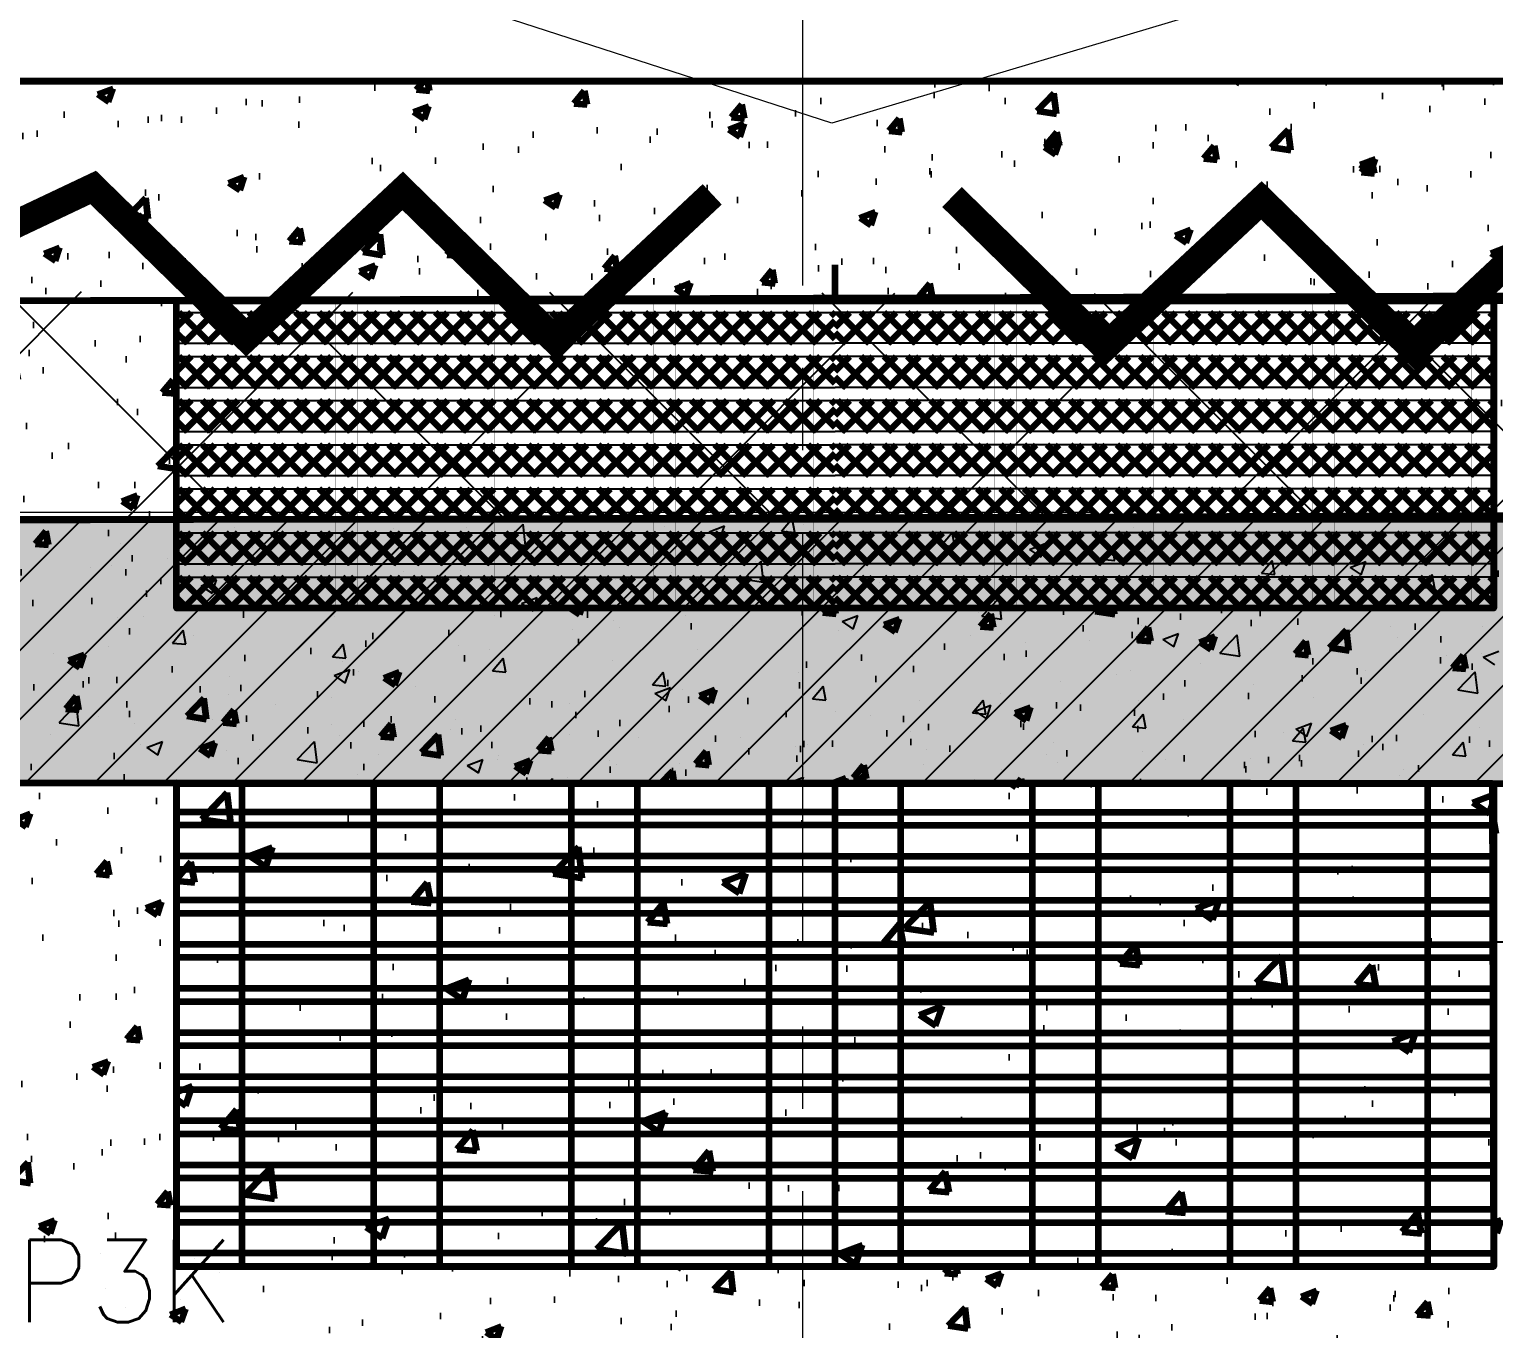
# Model space of a CAD drawing. Header units: millimetres. Extents: x -346728 to 1320345, y -537202 to -385966.
# Drawn here: x 154117 to 160787, y -413835 to -407916 of the extents above; entities that cross this region are included whole.
import ezdxf
from ezdxf.xclip import XClip

# ---------------------------------------------------------------- set-up
doc = ezdxf.new("R2010")
doc.units = ezdxf.units.MM
doc.header["$LTSCALE"] = 100
doc.header["$XCLIPFRAME"] = 2
doc.linetypes.add('DASHED2', pattern=[0.375, 0.25, -0.125])
doc.linetypes.add('X1326_GLB$0$CENTER', pattern=[2, 1.25, -0.25, 0.25, -0.25])
for name, color, linetype, lineweight in [('0 T KY HIEU', 7, 'Continuous', 9), ('0 T TEXT', 7, 'Continuous', 13), ('X1326_GLB$0$A-tim', 8, 'X1326_GLB$0$CENTER', 9)]:
    doc.layers.add(name, color=color, linetype=linetype, lineweight=lineweight)
for name, color, linetype in [('hach', 253, 'Continuous'), ('PILE MARK', 8, 'Continuous'), ('thep doc', 6, 'Continuous'), ('W2', 4, 'Continuous'), ('XR_1326_csPL$0$hach', 253, 'Continuous'), ('XR_1326_csPL$0$SY', 1, 'Continuous'), ('XR_1326_csPL$0$W2', 4, 'Continuous')]:
    doc.layers.add(name, color=color, linetype=linetype)
doc.styles.add('simplex', font='simplex.shx')
doc.styles.add('TOAN - FONT ARIAL', font='Arial_1.ttf', dxfattribs={"width": 0.8})
doc.dimstyles.new('100', dxfattribs={"dimscale": 150, "dimtxt": 2.5, "dimasz": 2, "dimexe": 1, "dimexo": 1, "dimgap": 1, "dimtad": 1, "dimdec": 0, "dimzin": 0, "dimdsep": 46, "dimtxsty": 'simplex', "dimblk": 'ARCHTICK', "dimcen": 1, "dimdle": 1, "dimclrd": 256, "dimclre": 256, "dimclrt": 6, "dimadec": 0, "dimazin": 0, "dimtfac": 1, "dimtdec": 0, "dimtix": 1, "dimtmove": 2, "dimatfit": 3, "dimfxl": 1, "dimtolj": 1, "dimtzin": 0, "dimarcsym": 0})
doc.dimstyles.new('X1326_GLB$0$200', dxfattribs={"dimscale": 400, "dimtxt": 2, "dimasz": 0.8, "dimexe": 1, "dimexo": 1, "dimgap": 0.5, "dimtad": 1, "dimdec": 0, "dimzin": 0, "dimdsep": 46, "dimtxsty": 'TOAN - FONT ARIAL', "dimblk": 'ARCHTICK', "dimcen": 0.8, "dimdle": 1, "dimclrd": 7, "dimclre": 7, "dimclrt": 7, "dimadec": 0, "dimazin": 0, "dimtfac": 1, "dimtdec": 0, "dimtix": 1, "dimtmove": 2, "dimatfit": 3, "dimfxl": 1, "dimtolj": 1, "dimtzin": 0, "dimarcsym": 0})

# ---------------------------------------------------------------- blocks, each defined once
blk = doc.blocks.new('_ArchTick')
at = {"color": 0, "linetype": 'ByBlock', "const_width": 0.15}
blk.add_lwpolyline([(-0.5, -0.5), (0.5, 0.5)], dxfattribs=at)
blk = doc.blocks.new('LVL-KHUNGTEN')
blk.add_lwpolyline([(61072.9, 41092.8), (119123.5, 41092.8), (119123.5, 61.9), (61072.9, 61.9)], close=True)
blk = doc.blocks.new('mb duong hh')
at = {"layer": '0 T TEXT', "color": 8, "linetype": 'DASHED2', "ltscale": 300}
blk.add_lwpolyline([(75940.4, 34596), (80501.3, 41668.4), (80490.6, 88860.9), (75484.3, 93867.7), (-20031.1, 93859.7), (-33609.9, 75885.4), (-26182.1, 55954.7), (-6300, 2611.9), (0, 0)], close=True, dxfattribs=at)
blk = doc.blocks.new('1m')
at = {"layer": 'XR_1326_csPL$0$SY', "lineweight": 100}
h = blk.add_hatch(dxfattribs=at)
h.set_pattern_fill('ANSI37', color=4, scale=600, style=0)
h.set_pattern_definition([(315, (-62867.35, -1243701.21), (-53.0330086, -53.0330086), []), (225, (-62867.35, -1243701.21), (-53.0330086, 53.0330086), [])])
h.paths.add_polyline_path([(234959, -618850.6), (234818, -618850.6), (234818, -621850.6), (234959, -621850.6)])
h = blk.add_hatch(dxfattribs=at)
h.set_pattern_fill('ANSI37', color=4, scale=600, style=0)
h.set_pattern_definition([(315, (-62666.35, -1243701.21), (-53.0330086, -53.0330086), []), (225, (-62666.35, -1243701.21), (-53.0330086, 53.0330086), [])])
h.paths.add_polyline_path([(235160, -618850.6), (235019, -618850.6), (235019, -621850.6), (235160, -621850.6)])
h = blk.add_hatch(dxfattribs=at)
h.set_pattern_fill('ANSI37', color=4, scale=600, style=0)
h.set_pattern_definition([(315, (-62465.35, -1243701.21), (-53.0330086, -53.0330086), []), (225, (-62465.35, -1243701.21), (-53.0330086, 53.0330086), [])])
h.paths.add_polyline_path([(235361, -618850.6), (235220, -618850.6), (235220, -621850.6), (235361, -621850.6)])
h = blk.add_hatch(dxfattribs=at)
h.set_pattern_fill('ANSI37', color=4, scale=600, style=0)
h.set_pattern_definition([(315, (-62264.35, -1243701.21), (-53.0330086, -53.0330086), []), (225, (-62264.35, -1243701.21), (-53.0330086, 53.0330086), [])])
h.paths.add_polyline_path([(235562, -618850.6), (235421, -618850.6), (235421, -621850.6), (235562, -621850.6)])
h = blk.add_hatch(dxfattribs=at)
h.set_pattern_fill('ANSI37', color=4, scale=600, style=0)
h.set_pattern_definition([(315, (-62063.35, -1243701.21), (-53.0330086, -53.0330086), []), (225, (-62063.35, -1243701.21), (-53.0330086, 53.0330086), [])])
h.paths.add_polyline_path([(235763, -618850.6), (235622, -618850.6), (235622, -621850.6), (235763, -621850.6)])
h = blk.add_hatch(dxfattribs=at)
h.set_pattern_fill('ANSI37', color=4, scale=600, style=0)
h.set_pattern_definition([(315, (-61862.35, -1243701.21), (-53.0330086, -53.0330086), []), (225, (-61862.35, -1243701.21), (-53.0330086, 53.0330086), [])])
h.paths.add_polyline_path([(235964, -618850.6), (235823, -618850.6), (235823, -621850.6), (235964, -621850.6)])
h = blk.add_hatch(dxfattribs=at)
h.set_pattern_fill('ANSI37', color=4, scale=600, style=0)
h.set_pattern_definition([(315, (-61661.35, -1243701.21), (-53.0330086, -53.0330086), []), (225, (-61661.35, -1243701.21), (-53.0330086, 53.0330086), [])])
h.paths.add_polyline_path([(236165, -618850.6), (236024, -618850.6), (236024, -621850.6), (236165, -621850.6)])
h = blk.add_hatch(dxfattribs=at)
h.set_pattern_fill('ANSI37', color=256, scale=600, style=0)
h.set_pattern_definition([(45, (-62867.35, 0), (-53.0330086, 53.0330086), []), (135, (-62867.35, 0), (-53.0330086, -53.0330086), [])])
h.paths.add_polyline_path([(234818, -624850.6), (234959, -624850.6), (234959, -621850.6), (234818, -621850.6)])
h = blk.add_hatch(dxfattribs=at)
h.set_pattern_fill('ANSI37', color=256, scale=600, style=0)
h.set_pattern_definition([(45, (-62666.35, 0), (-53.0330086, 53.0330086), []), (135, (-62666.35, 0), (-53.0330086, -53.0330086), [])])
h.paths.add_polyline_path([(235019, -624850.6), (235160, -624850.6), (235160, -621850.6), (235019, -621850.6)])
h = blk.add_hatch(dxfattribs=at)
h.set_pattern_fill('ANSI37', color=256, scale=600, style=0)
h.set_pattern_definition([(45, (-62465.35, 0), (-53.0330086, 53.0330086), []), (135, (-62465.35, 0), (-53.0330086, -53.0330086), [])])
h.paths.add_polyline_path([(235220, -624850.6), (235361, -624850.6), (235361, -621850.6), (235220, -621850.6)])
h = blk.add_hatch(dxfattribs=at)
h.set_pattern_fill('ANSI37', color=256, scale=600, style=0)
h.set_pattern_definition([(45, (-62264.35, 0), (-53.0330086, 53.0330086), []), (135, (-62264.35, 0), (-53.0330086, -53.0330086), [])])
h.paths.add_polyline_path([(235421, -624850.6), (235562, -624850.6), (235562, -621850.6), (235421, -621850.6)])
h = blk.add_hatch(dxfattribs=at)
h.set_pattern_fill('ANSI37', color=256, scale=600, style=0)
h.set_pattern_definition([(45, (-62063.35, 0), (-53.0330086, 53.0330086), []), (135, (-62063.35, 0), (-53.0330086, -53.0330086), [])])
h.paths.add_polyline_path([(235622, -624850.6), (235763, -624850.6), (235763, -621850.6), (235622, -621850.6)])
h = blk.add_hatch(dxfattribs=at)
h.set_pattern_fill('ANSI37', color=256, scale=600, style=0)
h.set_pattern_definition([(45, (-61862.35, 0), (-53.0330086, 53.0330086), []), (135, (-61862.35, 0), (-53.0330086, -53.0330086), [])])
h.paths.add_polyline_path([(235823, -624850.6), (235964, -624850.6), (235964, -621850.6), (235823, -621850.6)])
h = blk.add_hatch(dxfattribs=at)
h.set_pattern_fill('ANSI37', color=256, scale=600, style=0)
h.set_pattern_definition([(45, (-61661.35, 0), (-53.0330086, 53.0330086), []), (135, (-61661.35, 0), (-53.0330086, -53.0330086), [])])
h.paths.add_polyline_path([(236024, -624850.6), (236165, -624850.6), (236165, -621850.6), (236024, -621850.6)])
at = {"layer": 'thep doc', "color": 4}
for p, q in [((234818, -618850.6), (234818, -621850.6)), ((234959, -618850.6), (234959, -621850.6)), ((235019, -618850.6), (235019, -621850.6)), ((235160, -618850.6), (235160, -621850.6)), ((235220, -618850.6), (235220, -621850.6)), ((235361, -618850.6), (235361, -621850.6)), ((235421, -618850.6), (235421, -621850.6)), ((235562, -618850.6), (235562, -621850.6)), ((235622, -618850.6), (235622, -621850.6)), ((235763, -618850.6), (235763, -621850.6)), ((235823, -618850.6), (235823, -621850.6)), ((235964, -618850.6), (235964, -621850.6)), ((236024, -618850.6), (236024, -621850.6)), ((236165, -618850.6), (236165, -621850.6))]:
    blk.add_line(p, q, dxfattribs=at)
at = {"layer": 'thep doc', "color": 3}
for p, q in [((234818, -624850.6), (234818, -621850.6)), ((234959, -624850.6), (234959, -621850.6)), ((235019, -624850.6), (235019, -621850.6)), ((235160, -624850.6), (235160, -621850.6)), ((235220, -624850.6), (235220, -621850.6)), ((235361, -624850.6), (235361, -621850.6)), ((235421, -624850.6), (235421, -621850.6)), ((235562, -624850.6), (235562, -621850.6)), ((235622, -624850.6), (235622, -621850.6)), ((235763, -624850.6), (235763, -621850.6)), ((235823, -624850.6), (235823, -621850.6)), ((235964, -624850.6), (235964, -621850.6)), ((236024, -624850.6), (236024, -621850.6)), ((236165, -624850.6), (236165, -621850.6)), ((236165, -624850.6), (236165, -621850.6))]:
    blk.add_line(p, q, dxfattribs=at)
at = {"layer": 'thep doc', "const_width": 1}
for points in [[(234765, -618850.6), (236165, -618850.6)], [(234765, -618850.6), (236165, -618850.6)], [(234765, -618950.6), (236165, -618950.6)], [(234765, -619575.6), (236165, -619575.6)], [(234765, -619675.6), (236165, -619675.6)], [(234765, -620300.6), (236165, -620300.6)], [(234765, -620400.6), (236165, -620400.6)], [(234765, -621025.6), (236165, -621025.6)], [(234765, -621125.6), (236165, -621125.6)], [(234765, -621750.6), (236165, -621750.6)], [(234765, -621850.6), (236165, -621850.6)], [(234765, -621950.6), (236165, -621950.6)], [(234765, -622575.6), (236165, -622575.6)], [(234765, -622675.6), (236165, -622675.6)], [(234765, -623300.6), (236165, -623300.6)], [(234765, -623400.6), (236165, -623400.6)], [(234765, -624025.6), (236165, -624025.6)], [(234765, -624125.6), (236165, -624125.6)], [(234765, -624750.6), (236165, -624750.6)], [(234765, -624850.6), (236165, -624850.6)]]:
    blk.add_lwpolyline(points, dxfattribs=at)
at = {"layer": 'XR_1326_csPL$0$SY', "lineweight": 100}
for p, q in [((234765, -624850.6), (234765, -618850.6)), ((236165, -618850.6), (234765, -618850.6)), ((236165, -624850.6), (236165, -618850.6)), ((236165, -624850.6), (234765, -624850.6))]:
    blk.add_line(p, q, dxfattribs=at)
blk = doc.blocks.new('T GATE')
at = {"layer": '0 T KY HIEU', "color": 1, "linetype": 'Continuous', "true_color": 0xff0505, "const_width": 100}
for points in [[(-3000, 100), (-2145.9, -316.2), (-1591.7, 214.2), (-1037.6, -316.2), (-483.4, 214.2), (70.7, -316.2)], [(4000, 100), (3145.9, -316.2), (2591.7, 214.2), (2037.6, -316.2), (1483.4, 214.2), (929.3, -316.2)]]:
    blk.add_lwpolyline(points, dxfattribs=at)
blk = doc.blocks.new('T MUI TEN GATE')
at = {"layer": '0 T KY HIEU', "ltscale": 2000, "true_color": 0xff0505}
blk.add_hatch(color=1, dxfattribs=at).paths.add_polyline_path([(374812, 297915), (374812, 298224), (378999, 298224), (378999, 297915)])
at = {"layer": '0 T KY HIEU', "color": 1, "ltscale": 60, "true_color": 0xff0505}
blk.add_line((374812, 298517), (379013, 298517), dxfattribs=at)
at = {"layer": '0 T KY HIEU', "color": 1, "ltscale": 60, "true_color": 0xff0505, "const_width": 311}
blk.add_lwpolyline([(374812, 298925), (379010, 298925)], dxfattribs=at)
at = {"layer": '0 T KY HIEU', "color": 1, "ltscale": 2000, "true_color": 0xff0505}
for points in [[(374812, 297915), (374812, 298224), (378999, 298224), (378999, 297915), (374812, 297915)], [(373843, 297367), (376912, 296411), (379969, 297367), (378999, 297367), (378999, 297704), (374812, 297704), (374812, 297367), (373843, 297367)]]:
    blk.add_lwpolyline(points, dxfattribs=at)
blk = doc.blocks.new('MB HANG RAO TAM')
h = blk.add_hatch()
h.set_pattern_fill('ANSI37', color=8, scale=7000, style=0)
h.set_pattern_definition([(45, (527887.4, 631399.9), (-618.7184, 618.7184), []), (135, (527887.4, 631399.9), (-618.7184, -618.7184), [])])
h.paths.add_polyline_path([(89794.4, 74797.3), (94796.1, 69797.5), (94804.4, 22611.4), (90245.7, 15544.4), (52522.9, -1634.2), (34323.7, -9922), (14325.3, -19029.1), (8025.5, -16417.2), (-19266.6, 56832.4), (-5687.5, 74797.3), (41806.4, 74797.3), (65796.9, 74797.3)], flags=16)
h.paths.add_polyline_path([(-17292.9, 40146.4), (-15159.6, 40937.9), (-12777.2, 34516.3), (-15127.1, 33730), (-10493, 20001.4), (4783.5, -19372.9), (12547.7, -21453), (91489.9, 14752.5), (95487.5, 20873.6), (95619.7, 46027.1), (95769.8, 74597), (91824.5, 78101.1), (52350.1, 76925.8), (14008, 75822.4), (-9258.6, 75871.1), (-23843.7, 71026.8), (-24251.1, 60760)])
at = {"layer": 'XR_1326_csPL$0$SY', "lineweight": 100}
h = blk.add_hatch(dxfattribs=at)
h.set_pattern_fill('AR-CONC', color=256, scale=100, style=0)
h.set_pattern_definition([(50, (-45059.7, 631401.8), (717.2602, -62.75213), [75, -825]), (355, (-45059.7, 631401.8), (-138.7513, 752.1921), [60, -660]), (100.4514, (-44999.9, 631396.56), (578.5094, 689.4395), [63.7402, -701.1421]), (46.1842, (-45059.7, 631601.8), (1067.241, -165.519), [112.5, -1237.5]), (96.6356, (-44970.8, 631588), (934.6627, 974.1179), [95.6103, -1051.713]), (351.1842, (-45059.7, 631601.8), (934.662, 974.1186), [90, -990]), (21, (-44959.7, 631551.8), (596.90705, -402.6189), [75, -825]), (326, (-44959.7, 631551.8), (243.3153, 725.15), [60, -660]), (71.4514, (-44909.95, 631518.24), (840.2226, 322.5305), [63.7402, -701.1421]), (37.5, (-45059.7, 631401.8), (12.15986, 332.89385), [0, -652, 0, -670, 0, -662.5]), (7.5, (-45059.7, 631401.8), (263.06954, 394.41171), [0, -382, 0, -637, 0, -252.5]), (327.5, (-45282.7, 631401.8), (533.82244, -22.55487), [0, -250, 0, -780, 0, -1035]), (317.5, (-45382.7, 631401.8), (583.18617, 100.105), [0, -325, 0, -518, 0, -735])])
h.paths.add_polyline_path([(6898.1, 73599.7), (6898.1, 71397.3), (12898.1, 71397.3), (12893, 73597.3)], flags=16)
h.paths.add_polyline_path([(13898.1, 76796.8), (13898.9, 69398.2), (5898.1, 69397.3), (5898.1, 76796.8)])
h.paths.add_polyline_path([(12898.1, 75796.9), (12898.1, 74396.8), (6898.1, 74396.8), (6898.1, 75796.8)], flags=16)
h = blk.add_hatch(dxfattribs=at)
h.set_pattern_fill('AR-CONC', color=256, scale=150, style=0)
h.set_pattern_definition([(50, (-45059.7, 631401.8), (1075.8903, -94.1282), [112.5, -1237.5]), (355, (-45059.7, 631401.8), (-208.127, 1128.2882), [90, -990]), (100.4514, (-44970, 631393.9), (867.764, 1034.1593), [95.6103, -1051.7132]), (46.1842, (-45059.7, 631701.8), (1600.8616, -248.2785), [168.75, -1856.25]), (96.6356, (-44926.3, 631681.1), (1401.994, 1461.177), [143.4154, -1577.5695]), (351.1842, (-45059.7, 631701.8), (1401.993, 1461.178), [135, -1485]), (21, (-44909.7, 631626.8), (895.3606, -603.9283), [112.5, -1237.5]), (326, (-44909.7, 631626.8), (364.973, 1087.725), [90, -990]), (71.4514, (-44835.1, 631576.5), (1260.334, 483.7957), [95.6103, -1051.7132]), (37.5, (-45059.7, 631401.8), (18.23978, 499.34078), [0, -978, 0, -1005, 0, -993.75]), (7.5, (-45059.7, 631401.8), (394.6043, 591.61757), [0, -573, 0, -955.5, 0, -378.75]), (327.5, (-45394.2, 631401.8), (800.73365, -33.8323), [0, -375, 0, -1170, 0, -1552.5]), (317.5, (-45544.2, 631401.8), (874.77925, 150.1575), [0, -487.5, 0, -777, 0, -1102.5])])
h.paths.add_polyline_path([(12898.1, 73597.3), (12898.1, 71397.3), (6898.1, 71397.3), (6898.1, 73597.3)], flags=16)
at = {"color": 3, "lineweight": 100}
for p, q in [((13897.7, 75796.8, 0), (5898.1, 75796.8, 0)), ((13898.1, 74799.7, -1666.9), (5898.1, 74799.7, -1666.9)), ((9898.1, 73467.3, 0), (6898.1, 73467.3, 0)), ((9898.1, 73407.3, 0), (6898.1, 73407.3, 0)), ((9898.1, 73266.3, 0), (6898.1, 73266.3, 0)), ((9898.1, 73206.3, 0), (6898.1, 73206.3, 0)), ((9898.1, 73065.3, 0), (6898.1, 73065.3, 0)), ((9898.1, 73005.3, 0), (6898.1, 73005.3, 0)), ((9898.1, 72864.3, 0), (6898.1, 72864.3, 0)), ((9898.1, 72804.3, 0), (6898.1, 72804.3, 0)), ((9898.1, 72663.3, 0), (6898.1, 72663.3, 0)), ((9898.1, 72603.3, 0), (6898.1, 72603.3, 0)), ((9898.1, 72462.3, 0), (6898.1, 72462.3, 0)), ((9898.1, 72402.3, 0), (6898.1, 72402.3, 0)), ((9898.1, 72261.3, 0), (6898.1, 72261.3, 0)), ((9898.1, 72201.3, 0), (6898.1, 72201.3, 0)), ((9898.1, 72060.3, 0), (6898.1, 72060.3, 0)), ((9898.1, 72000.3, 0), (6898.1, 72000.3, 0)), ((9898.1, 71859.3, 0), (6898.1, 71859.3, 0)), ((9898.1, 71799.3, 0), (6898.1, 71799.3, 0)), ((9898.1, 71658.3, 0), (6898.1, 71658.3, 0)), ((9898.1, 71598.3, 0), (6898.1, 71598.3, 0)), ((9898.1, 71457.3, 0), (6898.1, 71457.3, 0)), ((9898.1, 71397.3, 0), (6898.1, 71397.3, 0))]:
    blk.add_line(p, q, dxfattribs=at)
at = {"color": 1, "lineweight": 100}
for p, q in [((12898.1, 74797.8, -1666.9), (12898.1, 75796.9, -1666.9)), ((7198.1, 71397.3, 0), (7198.1, 73597.3, 0)), ((7798.1, 71397.3, 0), (7798.1, 73597.3, 0)), ((8098.1, 71397.3, 0), (8098.1, 73597.3, 0)), ((8698.1, 71397.3, 0), (8698.1, 73597.3, 0)), ((8998.1, 71397.3, 0), (8998.1, 73597.3, 0)), ((9598.1, 71397.3, 0), (9598.1, 73597.3, 0)), ((9898.1, 71397.3, 0), (9898.1, 73597.3, 0)), ((10198.1, 71397.3, 0), (10198.1, 73597.3, 0)), ((10798.1, 71397.3, 0), (10798.1, 73597.3, 0)), ((11098.1, 71397.3, 0), (11098.1, 73597.3, 0)), ((11698.1, 71397.3, 0), (11698.1, 73597.3, 0)), ((11998.1, 71397.3, 0), (11998.1, 73597.3, 0)), ((12598.1, 71397.3, 0), (12598.1, 73597.3, 0))]:
    blk.add_line(p, q, dxfattribs=at)
at = {"lineweight": 100}
for p, q in [((3790, 73599.7, -2471.8), (11789.9, 73599.7, 0)), ((9898.1, 73467.3, 0), (12898.1, 73467.3, 0)), ((9898.1, 73407.3, 0), (12898.1, 73407.3, 0)), ((9898.1, 73266.3, 0), (12898.1, 73266.3, 0)), ((9898.1, 73206.3, 0), (12898.1, 73206.3, 0)), ((9898.1, 73065.3, 0), (12898.1, 73065.3, 0)), ((9898.1, 73005.3, 0), (12898.1, 73005.3, 0)), ((9898.1, 72864.3, 0), (12898.1, 72864.3, 0)), ((9898.1, 72804.3, 0), (12898.1, 72804.3, 0)), ((9898.1, 72663.3, 0), (12898.1, 72663.3, 0)), ((9898.1, 72603.3, 0), (12898.1, 72603.3, 0)), ((9898.1, 72462.3, 0), (12898.1, 72462.3, 0)), ((9898.1, 72402.3, 0), (12898.1, 72402.3, 0)), ((9898.1, 72261.3, 0), (12898.1, 72261.3, 0)), ((9898.1, 72201.3, 0), (12898.1, 72201.3, 0)), ((9898.1, 72060.3, 0), (12898.1, 72060.3, 0)), ((9898.1, 72000.3, 0), (12898.1, 72000.3, 0)), ((9898.1, 71859.3, 0), (12898.1, 71859.3, 0)), ((9898.1, 71799.3, 0), (12898.1, 71799.3, 0)), ((9898.1, 71658.3, 0), (12898.1, 71658.3, 0)), ((9898.1, 71598.3, 0), (12898.1, 71598.3, 0)), ((9898.1, 71597.3, 0), (12898.1, 71597.3, 0)), ((9898.1, 71457.3, 0), (12898.1, 71457.3, 0)), ((9898.1, 71397.3, 0), (12898.1, 71397.3, 0))]:
    blk.add_line(p, q, dxfattribs=at)
at = {"color": 26, "lineweight": 100, "elevation": 0}
blk.add_lwpolyline([(12898.1, 73597.3), (12898.1, 71397.3), (6898.1, 71397.3), (6898.1, 73597.3)], close=True, dxfattribs=at)
at = {"layer": 'thep doc'}
blk.add_line((3188.7, 73599.7, 0), (12567.6, 73599.7, 0), dxfattribs=at)
at = {"layer": 'XR_1326_csPL$0$SY', "lineweight": 100}
for p, q in [((13898.1, 76796.8, 0), (5898.1, 76796.8, 0)), ((9898.1, 75809.6, 0), (9898.1, 75960.1, 0)), ((5898.1, 75796.8, -1666.9), (13898.1, 75822.4, 7850)), ((5901.3, 74796.8, -1666.9), (13901.3, 74822.4, 7850)), ((12898.1, 73597.3, 0), (13898.1, 73599.7, 0))]:
    blk.add_line(p, q, dxfattribs=at)
for points, elevation in [([(13898.1, 76796.8), (13898.9, 69398.2), (5898.1, 69397.3), (5898.1, 76796.8)], -1666.9), ([(12898.1, 75796.9), (12898.1, 74396.8), (6898.1, 74396.8), (6898.1, 75796.8)], -1666.9), ([(6898.1, 73599.7), (6898.1, 71397.3), (12898.1, 71397.3), (12893, 73597.3)], 0)]:
    blk.add_lwpolyline(points, close=True, dxfattribs=dict(at, elevation=elevation))
at = {"layer": 'XR_1326_csPL$0$SY', "lineweight": 100, "elevation": 0}
blk.add_lwpolyline([(5898.1, 75796.8), (13898.1, 75822.4), (13898.1, 72999.7)], dxfattribs=at)
at = {"layer": 'XR_1326_csPL$0$W2', "color": 7, "ltscale": 0.5, "elevation": 0}
blk.add_lwpolyline([(8025.5, -16417.2), (14325.3, -19029.1), (90245.7, 15544.4), (94804.4, 22611.4), (94796.1, 69797.5), (89794.4, 74797.3), (-5687.5, 74797.3), (-19266.6, 56832.4)], close=True, dxfattribs=at)
at = {"layer": '0 T KY HIEU', "extrusion": (-0.005274, -4.61231e-05, 0.999986), "xscale": -0.6145906749362812, "yscale": 0.6145908580693612, "zscale": 0.6145906699384204, "rotation": 359.3651409691327}
blk.add_blockref('T MUI TEN GATE', (239527.1, -108121.5, 5495.6), dxfattribs=at)
at = {"layer": '0 T KY HIEU', "color": 1, "extrusion": (-0.005274, -4.61231e-05, 0.999986), "xscale": -1.272019316586716, "yscale": 1.272019516265732, "zscale": 1.272019153983024, "rotation": 179.3651580579428}
blk.add_blockref('T GATE', (9273.3, 75880.4, 5487.8), dxfattribs=at)
at = {"layer": 'XR_1326_csPL$0$SY', "lineweight": 100, "xscale": -0.9999999999999999, "rotation": 90.00000335087348}
blk.add_blockref('1m', (-611952.5, 310561.7, -1666.9), dxfattribs=at)
at = {"layer": 'XR_1326_csPL$0$SY', "lineweight": 100}
blk.add_leader([(14014.4, 72875.2, -2471.8), (12898.1, 72875.2, -2471.8)], dimstyle='X1326_GLB$0$200', override={"dimgap": 1, "dimtad": 0}, dxfattribs=at)

msp = doc.modelspace()

# ---------------------------------------------------------------- hatches: boundary and pattern name
at = {"layer": 'hach'}
h = msp.add_hatch(dxfattribs=at)
h.set_pattern_fill('ANSI31', color=256, scale=70)
h.set_pattern_definition([(45, (121918.56, -508591.22), (-157.15448, 157.15448), [])])
h.paths.add_polyline_path([(142200.7, -410142.2), (128621.2, -428107.5), (155914.1, -501359), (162214.1, -503970.9), (238136.4, -469396.6), (242695.2, -462329.4), (242687.2, -415142.7), (237685.1, -410142.2)])
h.paths.add_polyline_path([(142797.9, -411342.2), (129975.7, -428305.7), (156856.2, -500450.6), (162191.6, -502662.6), (237318.8, -468450.4), (241495.1, -461976.1), (241487, -415639.4), (237188.2, -411342.2)], flags=16)
h = msp.add_hatch(dxfattribs=at)
h.set_pattern_fill('AR-CONC', color=256, scale=4)
h.set_pattern_definition([(50, (121918.56, -508591.2), (728.7387, -63.7563), [76.2, -838.2]), (355, (121918.56, -508591.2), (-140.9737, 764.2274), [60.96, -670.5623]), (100.45144, (121979.3, -508596.54), (587.765, 700.471), [64.76, -712.361]), (46.1842, (121918.6, -508388), (1084.316, -168.1693), [114.3, -1257.3]), (96.63556, (122008.9, -508402), (949.6165, 989.7045), [97.14, -1068.5424]), (351.18415, (121918.6, -508388), (949.6165, 989.7045), [91.44, -1005.839]), (21, (122020.16, -508438.8), (606.4576, -409.0608), [76.2, -838.2]), (326, (122020.16, -508438.8), (247.208, 736.752), [60.96, -670.56]), (71.45144, (122070.7, -508472.9), (853.6657, 327.691), [64.76, -712.3598]), (37.5, (121918.56, -508591.22), (12.3544, 338.22016), [0, -662.432, 0, -680.72, 0, -673.1]), (7.5, (121918.56, -508591.22), (267.27865, 400.7223), [0, -388.112, 0, -647.192, 0, -256.54]), (327.5, (121692, -508591.22), (542.3624, -22.91498), [0, -254, 0, -792.48, 0, -1051.56]), (317.5, (121590.4, -508591.2), (592.5167, 101.706), [0, -330.2, 0, -526.288, 0, -746.76])])
h.paths.add_polyline_path([(142200.7, -410142.2), (128621.2, -428107.5), (155914.1, -501359), (162214.1, -503970.9), (238136.4, -469396.6), (242695.2, -462329.4), (242687.2, -415142.7), (237685.1, -410142.2)])
h.paths.add_polyline_path([(142797.9, -411342.2), (129975.7, -428305.7), (156856.2, -500450.6), (162191.6, -502662.6), (237318.8, -468450.4), (241495.1, -461976.1), (241487, -415639.4), (237188.2, -411342.2)], flags=16)

# ---------------------------------------------------------------- linework, layer by layer
at = {"layer": 'W2', "ltscale": 0.5, "elevation": -1404.9}
for points in [[(142200.7, -410142.2), (128621.2, -428107.5), (155914.1, -501359), (162214.1, -503970.9), (238136.4, -469396.6), (242695.2, -462329.4), (242686.9, -415142.1), (237685.1, -410142.2)], [(142797.9, -411342.2), (129975.7, -428305.7), (156856.2, -500450.6), (162191.6, -502662.6), (237318.8, -468450.4), (241495.1, -461976.1), (241487, -415639.4), (237188.2, -411342.2)]]:
    msp.add_lwpolyline(points, close=True, dxfattribs=at)
at = {"layer": 'X1326_GLB$0$A-tim', "ltscale": 15}
msp.add_line((157638.6, -398208.6, -1404.9), (157638.6, -512162.7, -1404.9), dxfattribs=at)
at = {"layer": 'XR_1326_csPL$0$hach', "color": 250}
for p, q in [((153162.7, -411342.2, -1404.9), (154362.7, -410142.2, -1404.9)), ((153477.1, -411342.2, -1404.9), (154677.1, -410142.2, -1404.9)), ((153791.4, -411342.2, -1404.9), (154991.4, -410142.2, -1404.9)), ((154105.7, -411342.2, -1404.9), (155305.7, -410142.2, -1404.9)), ((154420, -411342.2, -1404.9), (155620, -410142.2, -1404.9)), ((154734.3, -411342.2, -1404.9), (155934.3, -410142.2, -1404.9)), ((155048.6, -411342.2, -1404.9), (156248.6, -410142.2, -1404.9)), ((155053.6, -410185.4, -1404.9), (155053.6, -410185.4, -1404.9)), ((155362.9, -411342.2, -1404.9), (156562.9, -410142.2, -1404.9)), ((155565.5, -410160.8, -1404.9), (155565.5, -410160.8, -1404.9)), ((155579.5, -410162.3, -1404.9), (155579.5, -410162.3, -1404.9)), ((155677.2, -411342.2, -1404.9), (156877.2, -410142.2, -1404.9)), ((155773.4, -410191.8, -1404.9), (155773.4, -410191.8, -1404.9)), ((155780.7, -410142.2, -1404.9), (155803, -410157.2, -1404.9)), ((155803, -410157.2, -1404.9), (155808.1, -410142.2, -1404.9)), ((155991.5, -411342.2, -1404.9), (157191.5, -410142.2, -1404.9)), ((156027.8, -410158.3, -1404.9), (156027.8, -410158.3, -1404.9)), ((156107.8, -410183.8, -1404.9), (156107.8, -410183.8, -1404.9)), ((156286.5, -410252.8, -1404.9), (156365.6, -410170.3, -1404.9)), ((156305.8, -411342.2, -1404.9), (157505.8, -410142.2, -1404.9)), ((156376.9, -410266.8, -1404.9), (156365.7, -410170.3, -1404.9)), ((156620.1, -411342.2, -1404.9), (157820.1, -410142.2, -1404.9)), ((156855.6, -410142.2, -1404.9), (156874.5, -410143.8, -1404.9)), ((156874.6, -410143.8, -1404.9), (156874.3, -410142.2, -1404.9)), ((156934.4, -411342.2, -1404.9), (158134.4, -410142.2, -1404.9)), ((157008, -410182, -1404.9), (157008, -410182, -1404.9)), ((157212.7, -410204.4, -1404.9), (157283.8, -410177.1, -1404.9)), ((157248.8, -411342.2, -1404.9), (158448.8, -410142.2, -1404.9)), ((157263.2, -410238.6, -1404.9), (157283.8, -410177.2, -1404.9)), ((157542.5, -410202.3, -1404.9), (157591.5, -410143.9, -1404.9)), ((157563.1, -411342.2, -1404.9), (158763.1, -410142.2, -1404.9)), ((157603.4, -410207.5, -1404.9), (157591.6, -410143.9, -1404.9)), ((157644.7, -410169.7, -1404.9), (157644.7, -410169.7, -1404.9)), ((157877.4, -411342.2, -1404.9), (159077.4, -410142.2, -1404.9)), ((158191.7, -411342.2, -1404.9), (159391.7, -410142.2, -1404.9)), ((158506, -411342.2, -1404.9), (159706, -410142.2, -1404.9)), ((158605.4, -410161.9, -1404.9), (158605.4, -410161.9, -1404.9)), ((158706.9, -410171.1, -1404.9), (158706.9, -410171.1, -1404.9)), ((158820.3, -411342.2, -1404.9), (160020.3, -410142.2, -1404.9)), ((159134.6, -411342.2, -1404.9), (160334.6, -410142.2, -1404.9)), ((159147.8, -410184.8, -1404.9), (159147.8, -410184.8, -1404.9)), ((159448.9, -411342.2, -1404.9), (160648.9, -410142.2, -1404.9)), ((159763.2, -411342.2, -1404.9), (160963.2, -410142.2, -1404.9)), ((160077.5, -411342.2, -1404.9), (161277.5, -410142.2, -1404.9)), ((160229.7, -410158.6, -1404.9), (160229.7, -410158.6, -1404.9)), ((160391.8, -411342.2, -1404.9), (161591.8, -410142.2, -1404.9)), ((160706.2, -411342.2, -1404.9), (161906.2, -410142.2, -1404.9)), ((154532, -410257, -1404.9), (154532, -410257, -1404.9)), ((154987, -410264, -1404.9), (154987, -410264, -1404.9)), ((156286.5, -410252.8, -1404.9), (156376.9, -410266.9, -1404.9)), ((156650.2, -410206.7, -1404.9), (156650.2, -410206.7, -1404.9)), ((157117, -410245.9, -1404.9), (157117, -410245.9, -1404.9)), ((157192.6, -410229.6, -1404.9), (157192.6, -410229.6, -1404.9)), ((157212.6, -410204.5, -1404.9), (157263.2, -410238.6, -1404.9)), ((157542.5, -410202.3, -1404.9), (157603.2, -410207.6, -1404.9)), ((157734.9, -410252.5, -1404.9), (157734.9, -410252.5, -1404.9)), ((158067.7, -410255.3, -1404.9), (158067.7, -410255.3, -1404.9)), ((158271.3, -410266, -1404.9), (158320.2, -410207.6, -1404.9)), ((158332.1, -410271.3, -1404.9), (158320.4, -410207.6, -1404.9)), ((158322.1, -410221.8, -1404.9), (158322.1, -410221.8, -1404.9)), ((158672.8, -410285.8, -1404.9), (158743.9, -410258.5, -1404.9)), ((158723.3, -410320, -1404.9), (158743.9, -410258.6, -1404.9)), ((159173.5, -410232.4, -1404.9), (159173.5, -410232.4, -1404.9)), ((159690.1, -410207.7, -1404.9), (159690.1, -410207.7, -1404.9)), ((159716.5, -410223.6, -1404.9), (159716.5, -410223.6, -1404.9)), ((160232.5, -410230.6, -1404.9), (160232.5, -410230.6, -1404.9)), ((160774.9, -410253.5, -1404.9), (160774.9, -410253.5, -1404.9)), ((154747, -410326.9, -1404.9), (154747, -410326.9, -1404.9)), ((155131.8, -410276.3, -1404.9), (155131.8, -410276.3, -1404.9)), ((156415.5, -410283.7, -1404.9), (156415.5, -410283.7, -1404.9)), ((156603.8, -410310.9, -1404.9), (156603.8, -410310.9, -1404.9)), ((158271.3, -410266, -1404.9), (158332, -410271.3, -1404.9)), ((158277.3, -410275.4, -1404.9), (158277.3, -410275.4, -1404.9)), ((158672.7, -410285.9, -1404.9), (158723.3, -410320, -1404.9)), ((158819.6, -410298.3, -1404.9), (158819.6, -410298.3, -1404.9)), ((159000, -410329.8, -1404.9), (159049, -410271.4, -1404.9)), ((159000, -410329.8, -1404.9), (159060.7, -410335.1, -1404.9)), ((159060.8, -410335.1, -1404.9), (159049.1, -410271.4, -1404.9)), ((159194.9, -410295.1, -1404.9), (159194.9, -410295.1, -1404.9)), ((159362, -410321.2, -1404.9), (159362, -410321.2, -1404.9)), ((160362.1, -410318.8, -1404.9), (160362.1, -410318.8, -1404.9)), ((160616.4, -410285.3, -1404.9), (160616.4, -410285.3, -1404.9)), ((154394.5, -410365.8, -1404.9), (154394.5, -410365.8, -1404.9)), ((154492.6, -410360.4, -1404.9), (154492.6, -410360.4, -1404.9)), ((155822.9, -410385.4, -1404.9), (155822.9, -410385.4, -1404.9)), ((156082.2, -410382.4, -1404.9), (156082.2, -410382.4, -1404.9)), ((157041.3, -410390.4, -1404.9), (157041.3, -410390.4, -1404.9)), ((157370.8, -410421, -1404.9), (157449.9, -410338.5, -1404.9)), ((157426.1, -410339.8, -1404.9), (157426.1, -410339.8, -1404.9)), ((157461.2, -410435, -1404.9), (157450, -410338.5, -1404.9)), ((158581, -410334.2, -1404.9), (158581, -410334.2, -1404.9)), ((158667.2, -410371.3, -1404.9), (158667.2, -410371.3, -1404.9)), ((159728.7, -410393.5, -1404.9), (159777.7, -410335.1, -1404.9)), ((159728.7, -410393.5, -1404.9), (159789.5, -410398.8, -1404.9)), ((159789.6, -410398.8, -1404.9), (159777.8, -410335.1, -1404.9)), ((159904.4, -410344.2, -1404.9), (159904.4, -410344.2, -1404.9)), ((160132.9, -410367.2, -1404.9), (160204, -410339.9, -1404.9)), ((160132.9, -410367.2, -1404.9), (160183.4, -410401.3, -1404.9)), ((160183.4, -410401.3, -1404.9), (160204, -410339.9, -1404.9)), ((160446.7, -410367.1, -1404.9), (160446.7, -410367.1, -1404.9)), ((154898.8, -410450.8, -1404.9), (154949.4, -410484.9, -1404.9)), ((154898.9, -410450.7, -1404.9), (154970, -410423.4, -1404.9)), ((154949.4, -410484.9, -1404.9), (154970, -410423.5, -1404.9)), ((155554.5, -410458.6, -1404.9), (155554.5, -410458.6, -1404.9)), ((156787, -410423.9, -1404.9), (156787, -410423.9, -1404.9)), ((157370.8, -410421, -1404.9), (157461.2, -410435, -1404.9)), ((157988.5, -410435.9, -1404.9), (157988.5, -410435.9, -1404.9)), ((158154, -410436.4, -1404.9), (158154, -410436.4, -1404.9)), ((159335.6, -410453.9, -1404.9), (159335.6, -410453.9, -1404.9)), ((159720.4, -410403.2, -1404.9), (159720.4, -410403.2, -1404.9)), ((160457.5, -410457.3, -1404.9), (160506.4, -410398.9, -1404.9)), ((160457.5, -410457.3, -1404.9), (160518.2, -410462.6, -1404.9)), ((160518.3, -410462.6, -1404.9), (160506.6, -410398.9, -1404.9)), ((160745.1, -410420.6, -1404.9), (160745.1, -410420.6, -1404.9)), ((154606.7, -410517.9, -1404.9), (154606.7, -410517.9, -1404.9)), ((155041.3, -410523.7, -1404.9), (155041.3, -410523.7, -1404.9)), ((155230.4, -410487.1, -1404.9), (155230.4, -410487.1, -1404.9)), ((156145.3, -410508.4, -1404.9), (156145.3, -410508.4, -1404.9)), ((156359, -410532.1, -1404.9), (156430.1, -410504.8, -1404.9)), ((156409.5, -410566.3, -1404.9), (156430.1, -410504.9, -1404.9)), ((157632.4, -410507.9, -1404.9), (157632.4, -410507.9, -1404.9)), ((158455.1, -410589.1, -1404.9), (158534.3, -410506.6, -1404.9)), ((158545.5, -410603.1, -1404.9), (158534.3, -410506.6, -1404.9)), ((159081.3, -410487.4, -1404.9), (159081.3, -410487.4, -1404.9)), ((160217.4, -410496.8, -1404.9), (160217.4, -410496.8, -1404.9)), ((154519.6, -410595.2, -1404.9), (154519.6, -410595.2, -1404.9)), ((154637.9, -410588.8, -1404.9), (154637.9, -410588.8, -1404.9)), ((155149.1, -410540.8, -1404.9), (155149.1, -410540.8, -1404.9)), ((155506.2, -410592.5, -1404.9), (155506.2, -410592.5, -1404.9)), ((155691.5, -410563.7, -1404.9), (155691.5, -410563.7, -1404.9)), ((155760.5, -410559, -1404.9), (155760.5, -410559, -1404.9)), ((156233.8, -410586.6, -1404.9), (156233.8, -410586.6, -1404.9)), ((156359, -410532.2, -1404.9), (156409.5, -410566.3, -1404.9)), ((157104.7, -410584.1, -1404.9), (157104.7, -410584.1, -1404.9)), ((157396, -410537.6, -1404.9), (157396, -410537.6, -1404.9)), ((157819.1, -410613.5, -1404.9), (157890.3, -410586.2, -1404.9)), ((157869.6, -410647.7, -1404.9), (157890.2, -410586.3, -1404.9)), ((158439.6, -410571.9, -1404.9), (158439.6, -410571.9, -1404.9)), ((158455.1, -410589.2, -1404.9), (158545.5, -410603.2, -1404.9)), ((159704.2, -410561.8, -1404.9), (159704.2, -410561.8, -1404.9)), ((154768.5, -410711.5, -1404.9), (154817.5, -410653.1, -1404.9)), ((154829.4, -410716.7, -1404.9), (154817.7, -410653.1, -1404.9)), ((156591.5, -410649.1, -1404.9), (156591.5, -410649.1, -1404.9)), ((156776.2, -410609.6, -1404.9), (156776.2, -410609.6, -1404.9)), ((156803.5, -410639.3, -1404.9), (156803.5, -410639.3, -1404.9)), ((157318.6, -410632.5, -1404.9), (157318.6, -410632.5, -1404.9)), ((157800.5, -410656, -1404.9), (157800.5, -410656, -1404.9)), ((157819.1, -410613.6, -1404.9), (157869.6, -410647.7, -1404.9)), ((157860.9, -410655.4, -1404.9), (157860.9, -410655.4, -1404.9)), ((158054.8, -410622.5, -1404.9), (158054.8, -410622.5, -1404.9)), ((159182.5, -410633.4, -1404.9), (159182.5, -410633.4, -1404.9)), ((160316.6, -410635.2, -1404.9), (160316.6, -410635.2, -1404.9)), ((160733.9, -410635.3, -1404.9), (160733.9, -410635.3, -1404.9)), ((154479.7, -410727.7, -1404.9), (154479.7, -410727.7, -1404.9)), ((154768.5, -410711.5, -1404.9), (154829.3, -410716.8, -1404.9)), ((154864.5, -410677, -1404.9), (154864.5, -410677, -1404.9)), ((155497.3, -410775.2, -1404.9), (155546.2, -410716.8, -1404.9)), ((155558.1, -410780.5, -1404.9), (155546.4, -410716.8, -1404.9)), ((156069.8, -410720.7, -1404.9), (156069.8, -410720.7, -1404.9)), ((158403.3, -410678.3, -1404.9), (158403.3, -410678.3, -1404.9)), ((158654.8, -410709.5, -1404.9), (158654.8, -410709.5, -1404.9)), ((158945.6, -410701.2, -1404.9), (158945.6, -410701.2, -1404.9)), ((159279.2, -410694.9, -1404.9), (159350.4, -410667.5, -1404.9)), ((159279.2, -410694.9, -1404.9), (159329.7, -410729, -1404.9)), ((159329.8, -410729, -1404.9), (159350.4, -410667.6, -1404.9)), ((159488, -410724.1, -1404.9), (159488, -410724.1, -1404.9)), ((159539.4, -410757.3, -1404.9), (159618.6, -410674.8, -1404.9)), ((159629.8, -410771.3, -1404.9), (159618.6, -410674.8, -1404.9)), ((160094.8, -410719.5, -1404.9), (160094.8, -410719.5, -1404.9)), ((160349.1, -410686, -1404.9), (160349.1, -410686, -1404.9)), ((154225.4, -410761.1, -1404.9), (154225.4, -410761.1, -1404.9)), ((155497.3, -410775.2, -1404.9), (155558, -410780.5, -1404.9)), ((155542.1, -410796.8, -1404.9), (155542.1, -410796.8, -1404.9)), ((156211, -410741, -1404.9), (156211, -410741, -1404.9)), ((156226, -410839, -1404.9), (156275, -410780.6, -1404.9)), ((156286.9, -410844.3, -1404.9), (156275.1, -410780.6, -1404.9)), ((156774, -410791.1, -1404.9), (156774, -410791.1, -1404.9)), ((157158.8, -410740.5, -1404.9), (157158.8, -410740.5, -1404.9)), ((158141.7, -410774.6, -1404.9), (158141.7, -410774.6, -1404.9)), ((159539.5, -410757.4, -1404.9), (159629.8, -410771.4, -1404.9)), ((159724.1, -410737, -1404.9), (159724.1, -410737, -1404.9)), ((160030.4, -410747, -1404.9), (160030.4, -410747, -1404.9)), ((160572.7, -410770, -1404.9), (160572.7, -410770, -1404.9)), ((160732.7, -410758.8, -1404.9), (160732.7, -410758.8, -1404.9)), ((160739.3, -410776.3, -1404.9), (160789.9, -410810.4, -1404.9)), ((160739.4, -410776.2, -1404.9), (160810.5, -410748.9, -1404.9)), ((155028.9, -410861.9, -1404.9), (155028.9, -410861.9, -1404.9)), ((155505.3, -410859.8, -1404.9), (155576.5, -410832.5, -1404.9)), ((155505.3, -410859.9, -1404.9), (155555.8, -410894, -1404.9)), ((155555.8, -410894, -1404.9), (155576.4, -410832.6, -1404.9)), ((155618.4, -410842.7, -1404.9), (155618.4, -410842.7, -1404.9)), ((156226, -410839, -1404.9), (156286.7, -410844.3, -1404.9)), ((156519.7, -410824.6, -1404.9), (156519.7, -410824.6, -1404.9)), ((156954.7, -410902.7, -1404.9), (157003.7, -410844.4, -1404.9)), ((157015.6, -410908, -1404.9), (157003.9, -410844.3, -1404.9)), ((157620, -410846.1, -1404.9), (157620, -410846.1, -1404.9)), ((159068.3, -410854.6, -1404.9), (159068.3, -410854.6, -1404.9)), ((159131.6, -410838.7, -1404.9), (159131.6, -410838.7, -1404.9)), ((159453.1, -410804, -1404.9), (159453.1, -410804, -1404.9)), ((160205, -410835, -1404.9), (160205, -410835, -1404.9)), ((160560.1, -410858.3, -1404.9), (160560.1, -410858.3, -1404.9)), ((160623.8, -410925.5, -1404.9), (160702.9, -410843, -1404.9)), ((160714.1, -410939.5, -1404.9), (160702.9, -410843, -1404.9)), ((155878, -410909.1, -1404.9), (155878, -410909.1, -1404.9)), ((156954.7, -410902.7, -1404.9), (157015.5, -410908, -1404.9)), ((156965.5, -410941.2, -1404.9), (157036.6, -410913.9, -1404.9)), ((157016, -410975.3, -1404.9), (157036.6, -410914, -1404.9)), ((157092.3, -410922.3, -1404.9), (157092.3, -410922.3, -1404.9)), ((157683.5, -410966.5, -1404.9), (157732.5, -410908.1, -1404.9)), ((157744.3, -410971.8, -1404.9), (157732.6, -410908.1, -1404.9)), ((158814, -410888.1, -1404.9), (158814, -410888.1, -1404.9)), ((159691.8, -410900, -1404.9), (159691.8, -410900, -1404.9)), ((160623.8, -410925.5, -1404.9), (160714.1, -410939.5, -1404.9)), ((154252.6, -411074.3, -1404.9), (154331.7, -410991.8, -1404.9)), ((154343, -411088.3, -1404.9), (154331.7, -410991.8, -1404.9)), ((154507.3, -410933.4, -1404.9), (154507.3, -410933.4, -1404.9)), ((155025.9, -410944.4, -1404.9), (155025.9, -410944.4, -1404.9)), ((155238.9, -410993.2, -1404.9), (155238.9, -410993.2, -1404.9)), ((155493.2, -410959.8, -1404.9), (155493.2, -410959.8, -1404.9)), ((156579.1, -410987.3, -1404.9), (156579.1, -410987.3, -1404.9)), ((156965.4, -410941.3, -1404.9), (157016, -410975.3, -1404.9)), ((157683.5, -410966.5, -1404.9), (157744.2, -410971.8, -1404.9)), ((158172.3, -410972.6, -1404.9), (158172.3, -410972.6, -1404.9)), ((158412.2, -411030.2, -1404.9), (158461.2, -410971.9, -1404.9)), ((158425.6, -411022.5, -1404.9), (158496.7, -410995.2, -1404.9)), ((158473.1, -411035.5, -1404.9), (158461.3, -410971.8, -1404.9)), ((158476.1, -411056.7, -1404.9), (158496.7, -410995.3, -1404.9)), ((158539.1, -410940.4, -1404.9), (158539.1, -410940.4, -1404.9)), ((159170.2, -410971.6, -1404.9), (159170.2, -410971.6, -1404.9)), ((159967.6, -410960, -1404.9), (159967.6, -410960, -1404.9)), ((154408.9, -411037.1, -1404.9), (154408.9, -411037.1, -1404.9)), ((154433.4, -411046.1, -1404.9), (154433.4, -411046.1, -1404.9)), ((154951.3, -411060, -1404.9), (154951.3, -411060, -1404.9)), ((156057.5, -411058.9, -1404.9), (156057.5, -411058.9, -1404.9)), ((157533.2, -411056.7, -1404.9), (157533.2, -411056.7, -1404.9)), ((157787.5, -411023.2, -1404.9), (157787.5, -411023.2, -1404.9)), ((157946.6, -411042.1, -1404.9), (157946.6, -411042.1, -1404.9)), ((158412.2, -411030.2, -1404.9), (158473, -411035.6, -1404.9)), ((158425.5, -411022.6, -1404.9), (158476.1, -411056.7, -1404.9)), ((158642.5, -411047.8, -1404.9), (158642.5, -411047.8, -1404.9)), ((159141, -411094, -1404.9), (159189.9, -411035.6, -1404.9)), ((159201.8, -411099.3, -1404.9), (159190.1, -411035.6, -1404.9)), ((159375, -411061.7, -1404.9), (159375, -411061.7, -1404.9)), ((160466.6, -411036.1, -1404.9), (160466.6, -411036.1, -1404.9)), ((154212.4, -411128.4, -1404.9), (154212.4, -411128.4, -1404.9)), ((154252.6, -411074.4, -1404.9), (154342.9, -411088.4, -1404.9)), ((154597.2, -411077.7, -1404.9), (154597.2, -411077.7, -1404.9)), ((155493.6, -411082.9, -1404.9), (155493.6, -411082.9, -1404.9)), ((156036, -411105.8, -1404.9), (156036, -411105.8, -1404.9)), ((156578.3, -411128.7, -1404.9), (156578.3, -411128.7, -1404.9)), ((158129.3, -411112.8, -1404.9), (158129.3, -411112.8, -1404.9)), ((159141, -411094, -1404.9), (159201.7, -411099.3, -1404.9)), ((159827.5, -411120.2, -1404.9), (159827.5, -411120.2, -1404.9)), ((159869.7, -411157.7, -1404.9), (159918.7, -411099.4, -1404.9)), ((159885.7, -411103.9, -1404.9), (159956.8, -411076.6, -1404.9)), ((159885.7, -411104, -1404.9), (159936.2, -411138.1, -1404.9)), ((159930.6, -411163, -1404.9), (159918.8, -411099.4, -1404.9)), ((159936.2, -411138.1, -1404.9), (159956.8, -411076.7, -1404.9)), ((160081.8, -411086.7, -1404.9), (160081.8, -411086.7, -1404.9)), ((160720.4, -411097, -1404.9), (160720.4, -411097, -1404.9)), ((154623.1, -411173.5, -1404.9), (154623.1, -411173.5, -1404.9)), ((154651.6, -411187.6, -1404.9), (154702.2, -411221.7, -1404.9)), ((154651.7, -411187.5, -1404.9), (154722.8, -411160.2, -1404.9)), ((154702.2, -411221.7, -1404.9), (154722.8, -411160.3, -1404.9)), ((155165.5, -411196.5, -1404.9), (155165.5, -411196.5, -1404.9)), ((155336.9, -411242.5, -1404.9), (155416, -411160, -1404.9)), ((155427.3, -411256.5, -1404.9), (155416, -411160, -1404.9)), ((155529.8, -411135.1, -1404.9), (155529.8, -411135.1, -1404.9)), ((156506.7, -411191.9, -1404.9), (156506.7, -411191.9, -1404.9)), ((156891.5, -411141.2, -1404.9), (156891.5, -411141.2, -1404.9)), ((157120.7, -411151.6, -1404.9), (157120.7, -411151.6, -1404.9)), ((157354, -411143.8, -1404.9), (157354, -411143.8, -1404.9)), ((157607.6, -411184.3, -1404.9), (157607.6, -411184.3, -1404.9)), ((157663.1, -411174.6, -1404.9), (157663.1, -411174.6, -1404.9)), ((158205.4, -411197.5, -1404.9), (158205.4, -411197.5, -1404.9)), ((158782.5, -411163.4, -1404.9), (158782.5, -411163.4, -1404.9)), ((159869.7, -411157.8, -1404.9), (159930.4, -411163.1, -1404.9)), ((160192.7, -411173.2, -1404.9), (160192.7, -411173.2, -1404.9)), ((160598.4, -411221.5, -1404.9), (160647.4, -411163.1, -1404.9)), ((160659.3, -411226.8, -1404.9), (160647.5, -411163.1, -1404.9)), ((155016.6, -411200.1, -1404.9), (155016.6, -411200.1, -1404.9)), ((155336.9, -411242.6, -1404.9), (155427.3, -411256.6, -1404.9)), ((155707.8, -411219.4, -1404.9), (155707.8, -411219.4, -1404.9)), ((156111.8, -411268.9, -1404.9), (156182.9, -411241.6, -1404.9)), ((156162.3, -411303, -1404.9), (156182.9, -411241.6, -1404.9)), ((156250.2, -411242.3, -1404.9), (156250.2, -411242.3, -1404.9)), ((156252.4, -411225.4, -1404.9), (156252.4, -411225.4, -1404.9)), ((156761.5, -411245.5, -1404.9), (156761.5, -411245.5, -1404.9)), ((157080, -411260.5, -1404.9), (157080, -411260.5, -1404.9)), ((158190, -411265.1, -1404.9), (158190, -411265.1, -1404.9)), ((158747.8, -411220.4, -1404.9), (158747.8, -411220.4, -1404.9)), ((158801, -411255.3, -1404.9), (158801, -411255.3, -1404.9)), ((159185.8, -411204.7, -1404.9), (159185.8, -411204.7, -1404.9)), ((159290.2, -411243.3, -1404.9), (159290.2, -411243.3, -1404.9)), ((159679.5, -411238.3, -1404.9), (159679.5, -411238.3, -1404.9)), ((160598.4, -411221.5, -1404.9), (160659.2, -411226.8, -1404.9)), ((154494.9, -411271.6, -1404.9), (154494.9, -411271.6, -1404.9)), ((155610.7, -411309.8, -1404.9), (155610.7, -411309.8, -1404.9)), ((156111.8, -411268.9, -1404.9), (156162.3, -411303, -1404.9)), ((156486.9, -411342.2, -1404.9), (156500.3, -411328.2, -1404.9)), ((156502, -411342.2, -1404.9), (156500.4, -411328.2, -1404.9)), ((156566.8, -411325.6, -1404.9), (156566.8, -411325.6, -1404.9)), ((156792.6, -411265.2, -1404.9), (156792.6, -411265.2, -1404.9)), ((157334.9, -411288.1, -1404.9), (157334.9, -411288.1, -1404.9)), ((157593, -411342.2, -1404.9), (157643.1, -411322.9, -1404.9)), ((157636.6, -411342.2, -1404.9), (157643, -411323, -1404.9)), ((157877.3, -411311, -1404.9), (157877.3, -411311, -1404.9)), ((158546.7, -411288.8, -1404.9), (158546.7, -411288.8, -1404.9)), ((159157.8, -411309.8, -1404.9), (159157.8, -411309.8, -1404.9)), ((159832.5, -411266.2, -1404.9), (159832.5, -411266.2, -1404.9)), ((160355.6, -411315.6, -1404.9), (160355.6, -411315.6, -1404.9)), ((160374.9, -411289.1, -1404.9), (160374.9, -411289.1, -1404.9)), ((158419.7, -411333.9, -1404.9), (158419.7, -411333.9, -1404.9))]:
    msp.add_line(p, q, dxfattribs=at)
at = {"layer": 'XR_1326_csPL$0$W2', "color": 7, "ltscale": 0.5}
for p, q in [((237685.1, -410142.2, -1404.9), (142200.7, -410142.2, -1404.9)), ((237188.2, -411342.2, -1404.9), (142797.9, -411342.2, -1404.9))]:
    msp.add_line(p, q, dxfattribs=at)

# ---------------------------------------------------------------- block references
at = {"extrusion": (0.00597, -2.28885e-18, 0.999982), "xscale": 3.385207865094198, "yscale": 3.385207865094198, "zscale": 3.385207865094198}
msp.add_blockref('LVL-KHUNGTEN', (-107243.5, -525073.6, -287.1), dxfattribs=at)
ref = msp.add_blockref('mb duong hh', (162214.1, -503978, 0))
XClip(ref).set_block_clipping_path([(-58962.6888090824, -15358.4345334051), (108047.3313388755, 114603.0144500207)])

# ---------------------------------------------------------------- texts
at = {"layer": 'PILE MARK', "color": 4, "style": 'simplex'}
msp.add_text('P3K', height=375, dxfattribs=at).set_placement((154053, -413805.9, -1404.9))

# ---------------------------------------------------------------- leaders
at = {"layer": 'PILE MARK'}
msp.add_leader([(153306.1, -413228.4, -1404.9), (153933.9, -413883.5, -1404.9), (155042.6, -413883.5, -1404.9)], dimstyle='100', override={"dimgap": 1, "dimtad": 0}, dxfattribs=at)

# ---------------------------------------------------------------- next in the draw order: block references
msp.add_blockref('MB HANG RAO TAM', (147888.6, -484948.9, 0))

doc.saveas('drawing.dxf')
